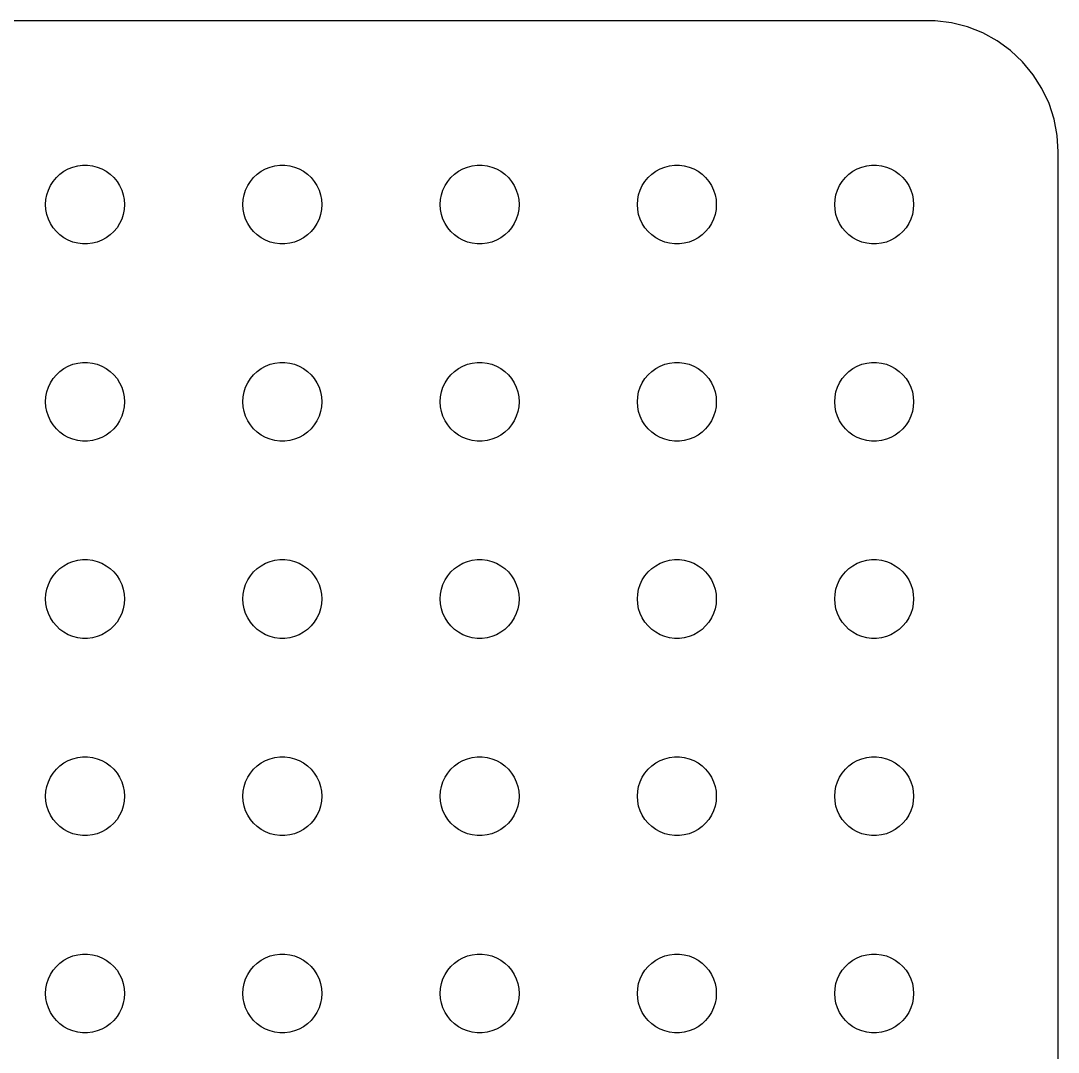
# Model space of a CAD drawing. Header units: metres. Extents: x -157 to 157, y -37 to 37.
# Drawn here: x 117.55 to 157, y -2.24 to 36.99 of the extents above; entities that cross this region are included whole.
import ezdxf

# ---------------------------------------------------------------- set-up
doc = ezdxf.new("R2010")
doc.units = ezdxf.units.M

msp = doc.modelspace()

# ---------------------------------------------------------------- linework, layer by layer
for p, q in [((152.314, 36.9901), (-152.314, 36.9901)), ((152.937, 36.9114), (152.314, 36.9901)), ((153.545, 36.7553), (152.937, 36.9114)), ((154.129, 36.5241), (153.545, 36.7553)), ((154.679, 36.2216), (154.129, 36.5241)), ((155.187, 35.8526), (154.679, 36.2216)), ((155.645, 35.4227), (155.187, 35.8526)), ((156.045, 34.9389), (155.645, 35.4227)), ((156.382, 34.4088), (156.045, 34.9389)), ((156.649, 33.8406), (156.382, 34.4088)), ((156.843, 33.2434), (156.649, 33.8406)), ((156.961, 32.6267), (156.843, 33.2434)), ((157, 32), (156.961, 32.6267)), ((157, -32), (157, 32)), ((119.044, 31.1558), (119.196, 31.2665)), ((119.196, 31.2665), (119.361, 31.3572)), ((119.361, 31.3572), (119.536, 31.4266)), ((119.536, 31.4266), (119.719, 31.4734)), ((119.719, 31.4734), (119.906, 31.497)), ((119.906, 31.497), (120.094, 31.497)), ((120.094, 31.497), (120.281, 31.4734)), ((120.281, 31.4734), (120.464, 31.4266)), ((120.464, 31.4266), (120.639, 31.3572)), ((120.639, 31.3572), (120.804, 31.2665)), ((120.804, 31.2665), (120.956, 31.1558)), ((126.544, 31.1558), (126.696, 31.2665)), ((126.696, 31.2665), (126.861, 31.3572)), ((126.861, 31.3572), (127.036, 31.4266)), ((127.036, 31.4266), (127.219, 31.4734)), ((127.219, 31.4734), (127.406, 31.497)), ((127.406, 31.497), (127.594, 31.497)), ((127.594, 31.497), (127.781, 31.4734)), ((127.781, 31.4734), (127.964, 31.4266)), ((127.964, 31.4266), (128.139, 31.3572)), ((128.139, 31.3572), (128.304, 31.2665)), ((128.304, 31.2665), (128.456, 31.1558)), ((134.044, 31.1558), (134.196, 31.2665)), ((134.196, 31.2665), (134.361, 31.3572)), ((134.361, 31.3572), (134.536, 31.4266)), ((134.536, 31.4266), (134.719, 31.4734)), ((134.719, 31.4734), (134.906, 31.497)), ((134.906, 31.497), (135.094, 31.497)), ((135.094, 31.497), (135.281, 31.4734)), ((135.281, 31.4734), (135.464, 31.4266)), ((135.464, 31.4266), (135.639, 31.3572)), ((135.639, 31.3572), (135.804, 31.2665)), ((135.804, 31.2665), (135.956, 31.1558)), ((141.544, 31.1558), (141.696, 31.2665)), ((141.696, 31.2665), (141.861, 31.3572)), ((141.861, 31.3572), (142.036, 31.4266)), ((142.036, 31.4266), (142.219, 31.4734)), ((142.219, 31.4734), (142.406, 31.497)), ((142.406, 31.497), (142.594, 31.497)), ((142.594, 31.497), (142.781, 31.4734)), ((142.781, 31.4734), (142.964, 31.4266)), ((142.964, 31.4266), (143.139, 31.3572)), ((143.139, 31.3572), (143.304, 31.2665)), ((143.304, 31.2665), (143.456, 31.1558)), ((149.044, 31.1558), (149.196, 31.2665)), ((149.196, 31.2665), (149.361, 31.3572)), ((149.361, 31.3572), (149.536, 31.4266)), ((149.536, 31.4266), (149.719, 31.4734)), ((149.719, 31.4734), (149.906, 31.497)), ((149.906, 31.497), (150.094, 31.497)), ((150.094, 31.497), (150.281, 31.4734)), ((150.281, 31.4734), (150.464, 31.4266)), ((150.464, 31.4266), (150.639, 31.3572)), ((150.639, 31.3572), (150.804, 31.2665)), ((150.804, 31.2665), (150.956, 31.1558)), ((118.686, 30.7226), (118.786, 30.8817)), ((118.786, 30.8817), (118.907, 31.0268)), ((118.907, 31.0268), (119.044, 31.1558)), ((120.956, 31.1558), (121.093, 31.0268)), ((121.093, 31.0268), (121.214, 30.8817)), ((121.214, 30.8817), (121.314, 30.7226)), ((126.186, 30.7226), (126.286, 30.8817)), ((126.286, 30.8817), (126.407, 31.0268)), ((126.407, 31.0268), (126.544, 31.1558)), ((128.456, 31.1558), (128.593, 31.0268)), ((128.593, 31.0268), (128.714, 30.8817)), ((128.714, 30.8817), (128.814, 30.7226)), ((133.686, 30.7226), (133.786, 30.8817)), ((133.786, 30.8817), (133.907, 31.0268)), ((133.907, 31.0268), (134.044, 31.1558)), ((135.956, 31.1558), (136.093, 31.0268)), ((136.093, 31.0268), (136.214, 30.8817)), ((136.214, 30.8817), (136.314, 30.7226)), ((141.186, 30.7226), (141.286, 30.8817)), ((141.286, 30.8817), (141.407, 31.0268)), ((141.407, 31.0268), (141.544, 31.1558)), ((143.456, 31.1558), (143.593, 31.0268)), ((143.593, 31.0268), (143.714, 30.8817)), ((143.714, 30.8817), (143.814, 30.7226)), ((148.686, 30.7226), (148.786, 30.8817)), ((148.786, 30.8817), (148.907, 31.0268)), ((148.907, 31.0268), (149.044, 31.1558)), ((150.956, 31.1558), (151.093, 31.0268)), ((151.093, 31.0268), (151.214, 30.8817)), ((151.214, 30.8817), (151.314, 30.7226)), ((118.547, 30.373), (118.605, 30.5522)), ((118.605, 30.5522), (118.686, 30.7226)), ((121.314, 30.7226), (121.395, 30.5522)), ((121.395, 30.5522), (121.453, 30.373)), ((126.047, 30.373), (126.105, 30.5522)), ((126.105, 30.5522), (126.186, 30.7226)), ((128.814, 30.7226), (128.895, 30.5522)), ((128.895, 30.5522), (128.953, 30.373)), ((133.547, 30.373), (133.605, 30.5522)), ((133.605, 30.5522), (133.686, 30.7226)), ((136.314, 30.7226), (136.395, 30.5522)), ((136.395, 30.5522), (136.453, 30.373)), ((141.047, 30.373), (141.105, 30.5522)), ((141.105, 30.5522), (141.186, 30.7226)), ((143.814, 30.7226), (143.895, 30.5522)), ((143.895, 30.5522), (143.953, 30.373)), ((148.547, 30.373), (148.605, 30.5522)), ((148.605, 30.5522), (148.686, 30.7226)), ((151.314, 30.7226), (151.395, 30.5522)), ((151.395, 30.5522), (151.453, 30.373)), ((118.5, 30), (118.512, 30.188)), ((118.512, 29.812), (118.5, 30)), ((118.512, 30.188), (118.547, 30.373)), ((121.453, 30.373), (121.488, 30.188)), ((121.488, 30.188), (121.5, 30)), ((121.5, 30), (121.488, 29.812)), ((126, 30), (126.012, 30.188)), ((126.012, 29.812), (126, 30)), ((126.012, 30.188), (126.047, 30.373)), ((128.953, 30.373), (128.988, 30.188)), ((128.988, 30.188), (129, 30)), ((129, 30), (128.988, 29.812)), ((133.5, 30), (133.512, 30.188)), ((133.512, 29.812), (133.5, 30)), ((133.512, 30.188), (133.547, 30.373)), ((136.453, 30.373), (136.488, 30.188)), ((136.488, 30.188), (136.5, 30)), ((136.5, 30), (136.488, 29.812)), ((141, 30), (141.012, 30.188)), ((141.012, 29.812), (141, 30)), ((141.012, 30.188), (141.047, 30.373)), ((143.953, 30.373), (143.988, 30.188)), ((143.988, 30.188), (144, 30)), ((144, 30), (143.988, 29.812)), ((148.5, 30), (148.512, 30.188)), ((148.512, 29.812), (148.5, 30)), ((148.512, 30.188), (148.547, 30.373)), ((151.453, 30.373), (151.488, 30.188)), ((151.488, 30.188), (151.5, 30)), ((151.5, 30), (151.488, 29.812)), ((118.547, 29.627), (118.512, 29.812)), ((118.605, 29.4478), (118.547, 29.627)), ((121.453, 29.627), (121.395, 29.4478)), ((121.488, 29.812), (121.453, 29.627)), ((126.047, 29.627), (126.012, 29.812)), ((126.105, 29.4478), (126.047, 29.627)), ((128.953, 29.627), (128.895, 29.4478)), ((128.988, 29.812), (128.953, 29.627)), ((133.547, 29.627), (133.512, 29.812)), ((133.605, 29.4478), (133.547, 29.627)), ((136.453, 29.627), (136.395, 29.4478)), ((136.488, 29.812), (136.453, 29.627)), ((141.047, 29.627), (141.012, 29.812)), ((141.105, 29.4478), (141.047, 29.627)), ((143.953, 29.627), (143.895, 29.4478)), ((143.988, 29.812), (143.953, 29.627)), ((148.547, 29.627), (148.512, 29.812)), ((148.605, 29.4478), (148.547, 29.627)), ((151.453, 29.627), (151.395, 29.4478)), ((151.488, 29.812), (151.453, 29.627)), ((118.686, 29.2774), (118.605, 29.4478)), ((118.786, 29.1183), (118.686, 29.2774)), ((121.314, 29.2774), (121.214, 29.1183)), ((121.395, 29.4478), (121.314, 29.2774)), ((126.186, 29.2774), (126.105, 29.4478)), ((126.286, 29.1183), (126.186, 29.2774)), ((128.814, 29.2774), (128.714, 29.1183)), ((128.895, 29.4478), (128.814, 29.2774)), ((133.686, 29.2774), (133.605, 29.4478)), ((133.786, 29.1183), (133.686, 29.2774)), ((136.314, 29.2774), (136.214, 29.1183)), ((136.395, 29.4478), (136.314, 29.2774)), ((141.186, 29.2774), (141.105, 29.4478)), ((141.286, 29.1183), (141.186, 29.2774)), ((143.814, 29.2774), (143.714, 29.1183)), ((143.895, 29.4478), (143.814, 29.2774)), ((148.686, 29.2774), (148.605, 29.4478)), ((148.786, 29.1183), (148.686, 29.2774)), ((151.314, 29.2774), (151.214, 29.1183)), ((151.395, 29.4478), (151.314, 29.2774)), ((118.907, 28.9732), (118.786, 29.1183)), ((119.044, 28.8442), (118.907, 28.9732)), ((119.196, 28.7335), (119.044, 28.8442)), ((120.956, 28.8442), (120.804, 28.7335)), ((121.093, 28.9732), (120.956, 28.8442)), ((121.214, 29.1183), (121.093, 28.9732)), ((126.407, 28.9732), (126.286, 29.1183)), ((126.544, 28.8442), (126.407, 28.9732)), ((126.696, 28.7335), (126.544, 28.8442)), ((128.456, 28.8442), (128.304, 28.7335)), ((128.593, 28.9732), (128.456, 28.8442)), ((128.714, 29.1183), (128.593, 28.9732)), ((133.907, 28.9732), (133.786, 29.1183)), ((134.044, 28.8442), (133.907, 28.9732)), ((134.196, 28.7335), (134.044, 28.8442)), ((135.956, 28.8442), (135.804, 28.7335)), ((136.093, 28.9732), (135.956, 28.8442)), ((136.214, 29.1183), (136.093, 28.9732)), ((141.407, 28.9732), (141.286, 29.1183)), ((141.544, 28.8442), (141.407, 28.9732)), ((141.696, 28.7335), (141.544, 28.8442)), ((143.456, 28.8442), (143.304, 28.7335)), ((143.593, 28.9732), (143.456, 28.8442)), ((143.714, 29.1183), (143.593, 28.9732)), ((148.907, 28.9732), (148.786, 29.1183)), ((149.044, 28.8442), (148.907, 28.9732)), ((149.196, 28.7335), (149.044, 28.8442)), ((150.956, 28.8442), (150.804, 28.7335)), ((151.093, 28.9732), (150.956, 28.8442)), ((151.214, 29.1183), (151.093, 28.9732)), ((119.361, 28.6427), (119.196, 28.7335)), ((119.536, 28.5734), (119.361, 28.6427)), ((119.719, 28.5266), (119.536, 28.5734)), ((119.906, 28.503), (119.719, 28.5266)), ((120.094, 28.503), (119.906, 28.503)), ((120.281, 28.5266), (120.094, 28.503)), ((120.464, 28.5734), (120.281, 28.5266)), ((120.639, 28.6427), (120.464, 28.5734)), ((120.804, 28.7335), (120.639, 28.6427)), ((126.861, 28.6427), (126.696, 28.7335)), ((127.036, 28.5734), (126.861, 28.6427)), ((127.219, 28.5266), (127.036, 28.5734)), ((127.406, 28.503), (127.219, 28.5266)), ((127.594, 28.503), (127.406, 28.503)), ((127.781, 28.5266), (127.594, 28.503)), ((127.964, 28.5734), (127.781, 28.5266)), ((128.139, 28.6427), (127.964, 28.5734)), ((128.304, 28.7335), (128.139, 28.6427)), ((134.361, 28.6427), (134.196, 28.7335)), ((134.536, 28.5734), (134.361, 28.6427)), ((134.719, 28.5266), (134.536, 28.5734)), ((134.906, 28.503), (134.719, 28.5266)), ((135.094, 28.503), (134.906, 28.503)), ((135.281, 28.5266), (135.094, 28.503)), ((135.464, 28.5734), (135.281, 28.5266)), ((135.639, 28.6427), (135.464, 28.5734)), ((135.804, 28.7335), (135.639, 28.6427)), ((141.861, 28.6427), (141.696, 28.7335)), ((142.036, 28.5734), (141.861, 28.6427)), ((142.219, 28.5266), (142.036, 28.5734)), ((142.406, 28.503), (142.219, 28.5266)), ((142.594, 28.503), (142.406, 28.503)), ((142.781, 28.5266), (142.594, 28.503)), ((142.964, 28.5734), (142.781, 28.5266)), ((143.139, 28.6427), (142.964, 28.5734)), ((143.304, 28.7335), (143.139, 28.6427)), ((149.361, 28.6427), (149.196, 28.7335)), ((149.536, 28.5734), (149.361, 28.6427)), ((149.719, 28.5266), (149.536, 28.5734)), ((149.906, 28.503), (149.719, 28.5266)), ((150.094, 28.503), (149.906, 28.503)), ((150.281, 28.5266), (150.094, 28.503)), ((150.464, 28.5734), (150.281, 28.5266)), ((150.639, 28.6427), (150.464, 28.5734)), ((150.804, 28.7335), (150.639, 28.6427)), ((119.044, 23.6558), (119.196, 23.7665)), ((119.196, 23.7665), (119.361, 23.8572)), ((119.361, 23.8572), (119.536, 23.9266)), ((119.536, 23.9266), (119.719, 23.9734)), ((119.719, 23.9734), (119.906, 23.997)), ((119.906, 23.997), (120.094, 23.997)), ((120.094, 23.997), (120.281, 23.9734)), ((120.281, 23.9734), (120.464, 23.9266)), ((120.464, 23.9266), (120.639, 23.8572)), ((120.639, 23.8572), (120.804, 23.7665)), ((120.804, 23.7665), (120.956, 23.6558)), ((126.544, 23.6558), (126.696, 23.7665)), ((126.696, 23.7665), (126.861, 23.8572)), ((126.861, 23.8572), (127.036, 23.9266)), ((127.036, 23.9266), (127.219, 23.9734)), ((127.219, 23.9734), (127.406, 23.997)), ((127.406, 23.997), (127.594, 23.997)), ((127.594, 23.997), (127.781, 23.9734)), ((127.781, 23.9734), (127.964, 23.9266)), ((127.964, 23.9266), (128.139, 23.8572)), ((128.139, 23.8572), (128.304, 23.7665)), ((128.304, 23.7665), (128.456, 23.6558)), ((134.044, 23.6558), (134.196, 23.7665)), ((134.196, 23.7665), (134.361, 23.8572)), ((134.361, 23.8572), (134.536, 23.9266)), ((134.536, 23.9266), (134.719, 23.9734)), ((134.719, 23.9734), (134.906, 23.997)), ((134.906, 23.997), (135.094, 23.997)), ((135.094, 23.997), (135.281, 23.9734)), ((135.281, 23.9734), (135.464, 23.9266)), ((135.464, 23.9266), (135.639, 23.8572)), ((135.639, 23.8572), (135.804, 23.7665)), ((135.804, 23.7665), (135.956, 23.6558)), ((141.544, 23.6558), (141.696, 23.7665)), ((141.696, 23.7665), (141.861, 23.8572)), ((141.861, 23.8572), (142.036, 23.9266)), ((142.036, 23.9266), (142.219, 23.9734)), ((142.219, 23.9734), (142.406, 23.997)), ((142.406, 23.997), (142.594, 23.997)), ((142.594, 23.997), (142.781, 23.9734)), ((142.781, 23.9734), (142.964, 23.9266)), ((142.964, 23.9266), (143.139, 23.8572)), ((143.139, 23.8572), (143.304, 23.7665)), ((143.304, 23.7665), (143.456, 23.6558)), ((149.044, 23.6558), (149.196, 23.7665)), ((149.196, 23.7665), (149.361, 23.8572)), ((149.361, 23.8572), (149.536, 23.9266)), ((149.536, 23.9266), (149.719, 23.9734)), ((149.719, 23.9734), (149.906, 23.997)), ((149.906, 23.997), (150.094, 23.997)), ((150.094, 23.997), (150.281, 23.9734)), ((150.281, 23.9734), (150.464, 23.9266)), ((150.464, 23.9266), (150.639, 23.8572)), ((150.639, 23.8572), (150.804, 23.7665)), ((150.804, 23.7665), (150.956, 23.6558)), ((118.686, 23.2226), (118.786, 23.3817)), ((118.786, 23.3817), (118.907, 23.5268)), ((118.907, 23.5268), (119.044, 23.6558)), ((120.956, 23.6558), (121.093, 23.5268)), ((121.093, 23.5268), (121.214, 23.3817)), ((121.214, 23.3817), (121.314, 23.2226)), ((126.186, 23.2226), (126.286, 23.3817)), ((126.286, 23.3817), (126.407, 23.5268)), ((126.407, 23.5268), (126.544, 23.6558)), ((128.456, 23.6558), (128.593, 23.5268)), ((128.593, 23.5268), (128.714, 23.3817)), ((128.714, 23.3817), (128.814, 23.2226)), ((133.686, 23.2226), (133.786, 23.3817)), ((133.786, 23.3817), (133.907, 23.5268)), ((133.907, 23.5268), (134.044, 23.6558)), ((135.956, 23.6558), (136.093, 23.5268)), ((136.093, 23.5268), (136.214, 23.3817)), ((136.214, 23.3817), (136.314, 23.2226)), ((141.186, 23.2226), (141.286, 23.3817)), ((141.286, 23.3817), (141.407, 23.5268)), ((141.407, 23.5268), (141.544, 23.6558)), ((143.456, 23.6558), (143.593, 23.5268)), ((143.593, 23.5268), (143.714, 23.3817)), ((143.714, 23.3817), (143.814, 23.2226)), ((148.686, 23.2226), (148.786, 23.3817)), ((148.786, 23.3817), (148.907, 23.5268)), ((148.907, 23.5268), (149.044, 23.6558)), ((150.956, 23.6558), (151.093, 23.5268)), ((151.093, 23.5268), (151.214, 23.3817)), ((151.214, 23.3817), (151.314, 23.2226)), ((118.547, 22.873), (118.605, 23.0522)), ((118.605, 23.0522), (118.686, 23.2226)), ((121.314, 23.2226), (121.395, 23.0522)), ((121.395, 23.0522), (121.453, 22.873)), ((126.047, 22.873), (126.105, 23.0522)), ((126.105, 23.0522), (126.186, 23.2226)), ((128.814, 23.2226), (128.895, 23.0522)), ((128.895, 23.0522), (128.953, 22.873)), ((133.547, 22.873), (133.605, 23.0522)), ((133.605, 23.0522), (133.686, 23.2226)), ((136.314, 23.2226), (136.395, 23.0522)), ((136.395, 23.0522), (136.453, 22.873)), ((141.047, 22.873), (141.105, 23.0522)), ((141.105, 23.0522), (141.186, 23.2226)), ((143.814, 23.2226), (143.895, 23.0522)), ((143.895, 23.0522), (143.953, 22.873)), ((148.547, 22.873), (148.605, 23.0522)), ((148.605, 23.0522), (148.686, 23.2226)), ((151.314, 23.2226), (151.395, 23.0522)), ((151.395, 23.0522), (151.453, 22.873)), ((118.5, 22.5), (118.512, 22.688)), ((118.512, 22.312), (118.5, 22.5)), ((118.512, 22.688), (118.547, 22.873)), ((121.453, 22.873), (121.488, 22.688)), ((121.488, 22.688), (121.5, 22.5)), ((121.5, 22.5), (121.488, 22.312)), ((126, 22.5), (126.012, 22.688)), ((126.012, 22.312), (126, 22.5)), ((126.012, 22.688), (126.047, 22.873)), ((128.953, 22.873), (128.988, 22.688)), ((128.988, 22.688), (129, 22.5)), ((129, 22.5), (128.988, 22.312)), ((133.5, 22.5), (133.512, 22.688)), ((133.512, 22.312), (133.5, 22.5)), ((133.512, 22.688), (133.547, 22.873)), ((136.453, 22.873), (136.488, 22.688)), ((136.488, 22.688), (136.5, 22.5)), ((136.5, 22.5), (136.488, 22.312)), ((141, 22.5), (141.012, 22.688)), ((141.012, 22.312), (141, 22.5)), ((141.012, 22.688), (141.047, 22.873)), ((143.953, 22.873), (143.988, 22.688)), ((143.988, 22.688), (144, 22.5)), ((144, 22.5), (143.988, 22.312)), ((148.5, 22.5), (148.512, 22.688)), ((148.512, 22.312), (148.5, 22.5)), ((148.512, 22.688), (148.547, 22.873)), ((151.453, 22.873), (151.488, 22.688)), ((151.488, 22.688), (151.5, 22.5)), ((151.5, 22.5), (151.488, 22.312)), ((118.547, 22.127), (118.512, 22.312)), ((118.605, 21.9478), (118.547, 22.127)), ((121.453, 22.127), (121.395, 21.9478)), ((121.488, 22.312), (121.453, 22.127)), ((126.047, 22.127), (126.012, 22.312)), ((126.105, 21.9478), (126.047, 22.127)), ((128.953, 22.127), (128.895, 21.9478)), ((128.988, 22.312), (128.953, 22.127)), ((133.547, 22.127), (133.512, 22.312)), ((133.605, 21.9478), (133.547, 22.127)), ((136.453, 22.127), (136.395, 21.9478)), ((136.488, 22.312), (136.453, 22.127)), ((141.047, 22.127), (141.012, 22.312)), ((141.105, 21.9478), (141.047, 22.127)), ((143.953, 22.127), (143.895, 21.9478)), ((143.988, 22.312), (143.953, 22.127)), ((148.547, 22.127), (148.512, 22.312)), ((148.605, 21.9478), (148.547, 22.127)), ((151.453, 22.127), (151.395, 21.9478)), ((151.488, 22.312), (151.453, 22.127)), ((118.686, 21.7774), (118.605, 21.9478)), ((118.786, 21.6183), (118.686, 21.7774)), ((121.314, 21.7774), (121.214, 21.6183)), ((121.395, 21.9478), (121.314, 21.7774)), ((126.186, 21.7774), (126.105, 21.9478)), ((126.286, 21.6183), (126.186, 21.7774)), ((128.814, 21.7774), (128.714, 21.6183)), ((128.895, 21.9478), (128.814, 21.7774)), ((133.686, 21.7774), (133.605, 21.9478)), ((133.786, 21.6183), (133.686, 21.7774)), ((136.314, 21.7774), (136.214, 21.6183)), ((136.395, 21.9478), (136.314, 21.7774)), ((141.186, 21.7774), (141.105, 21.9478)), ((141.286, 21.6183), (141.186, 21.7774)), ((143.814, 21.7774), (143.714, 21.6183)), ((143.895, 21.9478), (143.814, 21.7774)), ((148.686, 21.7774), (148.605, 21.9478)), ((148.786, 21.6183), (148.686, 21.7774)), ((151.314, 21.7774), (151.214, 21.6183)), ((151.395, 21.9478), (151.314, 21.7774)), ((118.907, 21.4732), (118.786, 21.6183)), ((119.044, 21.3442), (118.907, 21.4732)), ((119.196, 21.2335), (119.044, 21.3442)), ((120.956, 21.3442), (120.804, 21.2335)), ((121.093, 21.4732), (120.956, 21.3442)), ((121.214, 21.6183), (121.093, 21.4732)), ((126.407, 21.4732), (126.286, 21.6183)), ((126.544, 21.3442), (126.407, 21.4732)), ((126.696, 21.2335), (126.544, 21.3442)), ((128.456, 21.3442), (128.304, 21.2335)), ((128.593, 21.4732), (128.456, 21.3442)), ((128.714, 21.6183), (128.593, 21.4732)), ((133.907, 21.4732), (133.786, 21.6183)), ((134.044, 21.3442), (133.907, 21.4732)), ((134.196, 21.2335), (134.044, 21.3442)), ((135.956, 21.3442), (135.804, 21.2335)), ((136.093, 21.4732), (135.956, 21.3442)), ((136.214, 21.6183), (136.093, 21.4732)), ((141.407, 21.4732), (141.286, 21.6183)), ((141.544, 21.3442), (141.407, 21.4732)), ((141.696, 21.2335), (141.544, 21.3442)), ((143.456, 21.3442), (143.304, 21.2335)), ((143.593, 21.4732), (143.456, 21.3442)), ((143.714, 21.6183), (143.593, 21.4732)), ((148.907, 21.4732), (148.786, 21.6183)), ((149.044, 21.3442), (148.907, 21.4732)), ((149.196, 21.2335), (149.044, 21.3442)), ((150.956, 21.3442), (150.804, 21.2335)), ((151.093, 21.4732), (150.956, 21.3442)), ((151.214, 21.6183), (151.093, 21.4732)), ((119.361, 21.1427), (119.196, 21.2335)), ((119.536, 21.0734), (119.361, 21.1427)), ((119.719, 21.0266), (119.536, 21.0734)), ((119.906, 21.003), (119.719, 21.0266)), ((120.094, 21.003), (119.906, 21.003)), ((120.281, 21.0266), (120.094, 21.003)), ((120.464, 21.0734), (120.281, 21.0266)), ((120.639, 21.1427), (120.464, 21.0734)), ((120.804, 21.2335), (120.639, 21.1427)), ((126.861, 21.1427), (126.696, 21.2335)), ((127.036, 21.0734), (126.861, 21.1427)), ((127.219, 21.0266), (127.036, 21.0734)), ((127.406, 21.003), (127.219, 21.0266)), ((127.594, 21.003), (127.406, 21.003)), ((127.781, 21.0266), (127.594, 21.003)), ((127.964, 21.0734), (127.781, 21.0266)), ((128.139, 21.1427), (127.964, 21.0734)), ((128.304, 21.2335), (128.139, 21.1427)), ((134.361, 21.1427), (134.196, 21.2335)), ((134.536, 21.0734), (134.361, 21.1427)), ((134.719, 21.0266), (134.536, 21.0734)), ((134.906, 21.003), (134.719, 21.0266)), ((135.094, 21.003), (134.906, 21.003)), ((135.281, 21.0266), (135.094, 21.003)), ((135.464, 21.0734), (135.281, 21.0266)), ((135.639, 21.1427), (135.464, 21.0734)), ((135.804, 21.2335), (135.639, 21.1427)), ((141.861, 21.1427), (141.696, 21.2335)), ((142.036, 21.0734), (141.861, 21.1427)), ((142.219, 21.0266), (142.036, 21.0734)), ((142.406, 21.003), (142.219, 21.0266)), ((142.594, 21.003), (142.406, 21.003)), ((142.781, 21.0266), (142.594, 21.003)), ((142.964, 21.0734), (142.781, 21.0266)), ((143.139, 21.1427), (142.964, 21.0734)), ((143.304, 21.2335), (143.139, 21.1427)), ((149.361, 21.1427), (149.196, 21.2335)), ((149.536, 21.0734), (149.361, 21.1427)), ((149.719, 21.0266), (149.536, 21.0734)), ((149.906, 21.003), (149.719, 21.0266)), ((150.094, 21.003), (149.906, 21.003)), ((150.281, 21.0266), (150.094, 21.003)), ((150.464, 21.0734), (150.281, 21.0266)), ((150.639, 21.1427), (150.464, 21.0734)), ((150.804, 21.2335), (150.639, 21.1427)), ((119.044, 16.1558), (119.196, 16.2665)), ((119.196, 16.2665), (119.361, 16.3572)), ((119.361, 16.3572), (119.536, 16.4266)), ((119.536, 16.4266), (119.719, 16.4734)), ((119.719, 16.4734), (119.906, 16.497)), ((119.906, 16.497), (120.094, 16.497)), ((120.094, 16.497), (120.281, 16.4734)), ((120.281, 16.4734), (120.464, 16.4266)), ((120.464, 16.4266), (120.639, 16.3572)), ((120.639, 16.3572), (120.804, 16.2665)), ((120.804, 16.2665), (120.956, 16.1558)), ((126.544, 16.1558), (126.696, 16.2665)), ((126.696, 16.2665), (126.861, 16.3572)), ((126.861, 16.3572), (127.036, 16.4266)), ((127.036, 16.4266), (127.219, 16.4734)), ((127.219, 16.4734), (127.406, 16.497)), ((127.406, 16.497), (127.594, 16.497)), ((127.594, 16.497), (127.781, 16.4734)), ((127.781, 16.4734), (127.964, 16.4266)), ((127.964, 16.4266), (128.139, 16.3572)), ((128.139, 16.3572), (128.304, 16.2665)), ((128.304, 16.2665), (128.456, 16.1558)), ((134.044, 16.1558), (134.196, 16.2665)), ((134.196, 16.2665), (134.361, 16.3572)), ((134.361, 16.3572), (134.536, 16.4266)), ((134.536, 16.4266), (134.719, 16.4734)), ((134.719, 16.4734), (134.906, 16.497)), ((134.906, 16.497), (135.094, 16.497)), ((135.094, 16.497), (135.281, 16.4734)), ((135.281, 16.4734), (135.464, 16.4266)), ((135.464, 16.4266), (135.639, 16.3572)), ((135.639, 16.3572), (135.804, 16.2665)), ((135.804, 16.2665), (135.956, 16.1558)), ((141.544, 16.1558), (141.696, 16.2665)), ((141.696, 16.2665), (141.861, 16.3572)), ((141.861, 16.3572), (142.036, 16.4266)), ((142.036, 16.4266), (142.219, 16.4734)), ((142.219, 16.4734), (142.406, 16.497)), ((142.406, 16.497), (142.594, 16.497)), ((142.594, 16.497), (142.781, 16.4734)), ((142.781, 16.4734), (142.964, 16.4266)), ((142.964, 16.4266), (143.139, 16.3572)), ((143.139, 16.3572), (143.304, 16.2665)), ((143.304, 16.2665), (143.456, 16.1558)), ((149.044, 16.1558), (149.196, 16.2665)), ((149.196, 16.2665), (149.361, 16.3572)), ((149.361, 16.3572), (149.536, 16.4266)), ((149.536, 16.4266), (149.719, 16.4734)), ((149.719, 16.4734), (149.906, 16.497)), ((149.906, 16.497), (150.094, 16.497)), ((150.094, 16.497), (150.281, 16.4734)), ((150.281, 16.4734), (150.464, 16.4266)), ((150.464, 16.4266), (150.639, 16.3572)), ((150.639, 16.3572), (150.804, 16.2665)), ((150.804, 16.2665), (150.956, 16.1558)), ((118.686, 15.7226), (118.786, 15.8817)), ((118.786, 15.8817), (118.907, 16.0268)), ((118.907, 16.0268), (119.044, 16.1558)), ((120.956, 16.1558), (121.093, 16.0268)), ((121.093, 16.0268), (121.214, 15.8817)), ((121.214, 15.8817), (121.314, 15.7226)), ((126.186, 15.7226), (126.286, 15.8817)), ((126.286, 15.8817), (126.407, 16.0268)), ((126.407, 16.0268), (126.544, 16.1558)), ((128.456, 16.1558), (128.593, 16.0268)), ((128.593, 16.0268), (128.714, 15.8817)), ((128.714, 15.8817), (128.814, 15.7226)), ((133.686, 15.7226), (133.786, 15.8817)), ((133.786, 15.8817), (133.907, 16.0268)), ((133.907, 16.0268), (134.044, 16.1558)), ((135.956, 16.1558), (136.093, 16.0268)), ((136.093, 16.0268), (136.214, 15.8817)), ((136.214, 15.8817), (136.314, 15.7226)), ((141.186, 15.7226), (141.286, 15.8817)), ((141.286, 15.8817), (141.407, 16.0268)), ((141.407, 16.0268), (141.544, 16.1558)), ((143.456, 16.1558), (143.593, 16.0268)), ((143.593, 16.0268), (143.714, 15.8817)), ((143.714, 15.8817), (143.814, 15.7226)), ((148.686, 15.7226), (148.786, 15.8817)), ((148.786, 15.8817), (148.907, 16.0268)), ((148.907, 16.0268), (149.044, 16.1558)), ((150.956, 16.1558), (151.093, 16.0268)), ((151.093, 16.0268), (151.214, 15.8817)), ((151.214, 15.8817), (151.314, 15.7226)), ((118.547, 15.373), (118.605, 15.5522)), ((118.605, 15.5522), (118.686, 15.7226)), ((121.314, 15.7226), (121.395, 15.5522)), ((121.395, 15.5522), (121.453, 15.373)), ((126.047, 15.373), (126.105, 15.5522)), ((126.105, 15.5522), (126.186, 15.7226)), ((128.814, 15.7226), (128.895, 15.5522)), ((128.895, 15.5522), (128.953, 15.373)), ((133.547, 15.373), (133.605, 15.5522)), ((133.605, 15.5522), (133.686, 15.7226)), ((136.314, 15.7226), (136.395, 15.5522)), ((136.395, 15.5522), (136.453, 15.373)), ((141.047, 15.373), (141.105, 15.5522)), ((141.105, 15.5522), (141.186, 15.7226)), ((143.814, 15.7226), (143.895, 15.5522)), ((143.895, 15.5522), (143.953, 15.373)), ((148.547, 15.373), (148.605, 15.5522)), ((148.605, 15.5522), (148.686, 15.7226)), ((151.314, 15.7226), (151.395, 15.5522)), ((151.395, 15.5522), (151.453, 15.373)), ((118.5, 15), (118.512, 15.188)), ((118.512, 14.812), (118.5, 15)), ((118.512, 15.188), (118.547, 15.373)), ((121.453, 15.373), (121.488, 15.188)), ((121.488, 15.188), (121.5, 15)), ((121.5, 15), (121.488, 14.812)), ((126, 15), (126.012, 15.188)), ((126.012, 14.812), (126, 15)), ((126.012, 15.188), (126.047, 15.373)), ((128.953, 15.373), (128.988, 15.188)), ((128.988, 15.188), (129, 15)), ((129, 15), (128.988, 14.812)), ((133.5, 15), (133.512, 15.188)), ((133.512, 14.812), (133.5, 15)), ((133.512, 15.188), (133.547, 15.373)), ((136.453, 15.373), (136.488, 15.188)), ((136.488, 15.188), (136.5, 15)), ((136.5, 15), (136.488, 14.812)), ((141, 15), (141.012, 15.188)), ((141.012, 14.812), (141, 15)), ((141.012, 15.188), (141.047, 15.373)), ((143.953, 15.373), (143.988, 15.188)), ((143.988, 15.188), (144, 15)), ((144, 15), (143.988, 14.812)), ((148.5, 15), (148.512, 15.188)), ((148.512, 14.812), (148.5, 15)), ((148.512, 15.188), (148.547, 15.373)), ((151.453, 15.373), (151.488, 15.188)), ((151.488, 15.188), (151.5, 15)), ((151.5, 15), (151.488, 14.812)), ((118.547, 14.627), (118.512, 14.812)), ((118.605, 14.4478), (118.547, 14.627)), ((121.453, 14.627), (121.395, 14.4478)), ((121.488, 14.812), (121.453, 14.627)), ((126.047, 14.627), (126.012, 14.812)), ((126.105, 14.4478), (126.047, 14.627)), ((128.953, 14.627), (128.895, 14.4478)), ((128.988, 14.812), (128.953, 14.627)), ((133.547, 14.627), (133.512, 14.812)), ((133.605, 14.4478), (133.547, 14.627)), ((136.453, 14.627), (136.395, 14.4478)), ((136.488, 14.812), (136.453, 14.627)), ((141.047, 14.627), (141.012, 14.812)), ((141.105, 14.4478), (141.047, 14.627)), ((143.953, 14.627), (143.895, 14.4478)), ((143.988, 14.812), (143.953, 14.627)), ((148.547, 14.627), (148.512, 14.812)), ((148.605, 14.4478), (148.547, 14.627)), ((151.453, 14.627), (151.395, 14.4478)), ((151.488, 14.812), (151.453, 14.627)), ((118.686, 14.2774), (118.605, 14.4478)), ((118.786, 14.1183), (118.686, 14.2774)), ((121.314, 14.2774), (121.214, 14.1183)), ((121.395, 14.4478), (121.314, 14.2774)), ((126.186, 14.2774), (126.105, 14.4478)), ((126.286, 14.1183), (126.186, 14.2774)), ((128.814, 14.2774), (128.714, 14.1183)), ((128.895, 14.4478), (128.814, 14.2774)), ((133.686, 14.2774), (133.605, 14.4478)), ((133.786, 14.1183), (133.686, 14.2774)), ((136.314, 14.2774), (136.214, 14.1183)), ((136.395, 14.4478), (136.314, 14.2774)), ((141.186, 14.2774), (141.105, 14.4478)), ((141.286, 14.1183), (141.186, 14.2774)), ((143.814, 14.2774), (143.714, 14.1183)), ((143.895, 14.4478), (143.814, 14.2774)), ((148.686, 14.2774), (148.605, 14.4478)), ((148.786, 14.1183), (148.686, 14.2774)), ((151.314, 14.2774), (151.214, 14.1183)), ((151.395, 14.4478), (151.314, 14.2774)), ((118.907, 13.9732), (118.786, 14.1183)), ((119.044, 13.8442), (118.907, 13.9732)), ((119.196, 13.7335), (119.044, 13.8442)), ((120.956, 13.8442), (120.804, 13.7335)), ((121.093, 13.9732), (120.956, 13.8442)), ((121.214, 14.1183), (121.093, 13.9732)), ((126.407, 13.9732), (126.286, 14.1183)), ((126.544, 13.8442), (126.407, 13.9732)), ((126.696, 13.7335), (126.544, 13.8442)), ((128.456, 13.8442), (128.304, 13.7335)), ((128.593, 13.9732), (128.456, 13.8442)), ((128.714, 14.1183), (128.593, 13.9732)), ((133.907, 13.9732), (133.786, 14.1183)), ((134.044, 13.8442), (133.907, 13.9732)), ((134.196, 13.7335), (134.044, 13.8442)), ((135.956, 13.8442), (135.804, 13.7335)), ((136.093, 13.9732), (135.956, 13.8442)), ((136.214, 14.1183), (136.093, 13.9732)), ((141.407, 13.9732), (141.286, 14.1183)), ((141.544, 13.8442), (141.407, 13.9732)), ((141.696, 13.7335), (141.544, 13.8442)), ((143.456, 13.8442), (143.304, 13.7335)), ((143.593, 13.9732), (143.456, 13.8442)), ((143.714, 14.1183), (143.593, 13.9732)), ((148.907, 13.9732), (148.786, 14.1183)), ((149.044, 13.8442), (148.907, 13.9732)), ((149.196, 13.7335), (149.044, 13.8442)), ((150.956, 13.8442), (150.804, 13.7335)), ((151.093, 13.9732), (150.956, 13.8442)), ((151.214, 14.1183), (151.093, 13.9732)), ((119.361, 13.6427), (119.196, 13.7335)), ((119.536, 13.5734), (119.361, 13.6427)), ((119.719, 13.5266), (119.536, 13.5734)), ((119.906, 13.5029), (119.719, 13.5266)), ((120.094, 13.5029), (119.906, 13.5029)), ((120.281, 13.5266), (120.094, 13.5029)), ((120.464, 13.5734), (120.281, 13.5266)), ((120.639, 13.6427), (120.464, 13.5734)), ((120.804, 13.7335), (120.639, 13.6427)), ((126.861, 13.6427), (126.696, 13.7335)), ((127.036, 13.5734), (126.861, 13.6427)), ((127.219, 13.5266), (127.036, 13.5734)), ((127.406, 13.5029), (127.219, 13.5266)), ((127.594, 13.5029), (127.406, 13.5029)), ((127.781, 13.5266), (127.594, 13.5029)), ((127.964, 13.5734), (127.781, 13.5266)), ((128.139, 13.6427), (127.964, 13.5734)), ((128.304, 13.7335), (128.139, 13.6427)), ((134.361, 13.6427), (134.196, 13.7335)), ((134.536, 13.5734), (134.361, 13.6427)), ((134.719, 13.5266), (134.536, 13.5734)), ((134.906, 13.5029), (134.719, 13.5266)), ((135.094, 13.5029), (134.906, 13.5029)), ((135.281, 13.5266), (135.094, 13.5029)), ((135.464, 13.5734), (135.281, 13.5266)), ((135.639, 13.6427), (135.464, 13.5734)), ((135.804, 13.7335), (135.639, 13.6427)), ((141.861, 13.6427), (141.696, 13.7335)), ((142.036, 13.5734), (141.861, 13.6427)), ((142.219, 13.5266), (142.036, 13.5734)), ((142.406, 13.5029), (142.219, 13.5266)), ((142.594, 13.5029), (142.406, 13.5029)), ((142.781, 13.5266), (142.594, 13.5029)), ((142.964, 13.5734), (142.781, 13.5266)), ((143.139, 13.6427), (142.964, 13.5734)), ((143.304, 13.7335), (143.139, 13.6427)), ((149.361, 13.6427), (149.196, 13.7335)), ((149.536, 13.5734), (149.361, 13.6427)), ((149.719, 13.5266), (149.536, 13.5734)), ((149.906, 13.5029), (149.719, 13.5266)), ((150.094, 13.5029), (149.906, 13.5029)), ((150.281, 13.5266), (150.094, 13.5029)), ((150.464, 13.5734), (150.281, 13.5266)), ((150.639, 13.6427), (150.464, 13.5734)), ((150.804, 13.7335), (150.639, 13.6427)), ((119.044, 8.65576), (119.196, 8.76648)), ((119.196, 8.76648), (119.361, 8.85724)), ((119.361, 8.85724), (119.536, 8.92657)), ((119.536, 8.92657), (119.719, 8.97342)), ((119.719, 8.97342), (119.906, 8.99704)), ((119.906, 8.99704), (120.094, 8.99704)), ((120.094, 8.99704), (120.281, 8.97342)), ((120.281, 8.97342), (120.464, 8.92657)), ((120.464, 8.92657), (120.639, 8.85724)), ((120.639, 8.85724), (120.804, 8.76648)), ((120.804, 8.76648), (120.956, 8.65576)), ((126.544, 8.65576), (126.696, 8.76648)), ((126.696, 8.76648), (126.861, 8.85724)), ((126.861, 8.85724), (127.036, 8.92657)), ((127.036, 8.92657), (127.219, 8.97342)), ((127.219, 8.97342), (127.406, 8.99704)), ((127.406, 8.99704), (127.594, 8.99704)), ((127.594, 8.99704), (127.781, 8.97342)), ((127.781, 8.97342), (127.964, 8.92657)), ((127.964, 8.92657), (128.139, 8.85724)), ((128.139, 8.85724), (128.304, 8.76648)), ((128.304, 8.76648), (128.456, 8.65576)), ((134.044, 8.65576), (134.196, 8.76648)), ((134.196, 8.76648), (134.361, 8.85724)), ((134.361, 8.85724), (134.536, 8.92657)), ((134.536, 8.92657), (134.719, 8.97342)), ((134.719, 8.97342), (134.906, 8.99704)), ((134.906, 8.99704), (135.094, 8.99704)), ((135.094, 8.99704), (135.281, 8.97342)), ((135.281, 8.97342), (135.464, 8.92657)), ((135.464, 8.92657), (135.639, 8.85724)), ((135.639, 8.85724), (135.804, 8.76648)), ((135.804, 8.76648), (135.956, 8.65576)), ((141.544, 8.65576), (141.696, 8.76648)), ((141.696, 8.76648), (141.861, 8.85724)), ((141.861, 8.85724), (142.036, 8.92657)), ((142.036, 8.92657), (142.219, 8.97342)), ((142.219, 8.97342), (142.406, 8.99704)), ((142.406, 8.99704), (142.594, 8.99704)), ((142.594, 8.99704), (142.781, 8.97342)), ((142.781, 8.97342), (142.964, 8.92657)), ((142.964, 8.92657), (143.139, 8.85724)), ((143.139, 8.85724), (143.304, 8.76648)), ((143.304, 8.76648), (143.456, 8.65576)), ((149.044, 8.65576), (149.196, 8.76648)), ((149.196, 8.76648), (149.361, 8.85724)), ((149.361, 8.85724), (149.536, 8.92657)), ((149.536, 8.92657), (149.719, 8.97342)), ((149.719, 8.97342), (149.906, 8.99704)), ((149.906, 8.99704), (150.094, 8.99704)), ((150.094, 8.99704), (150.281, 8.97342)), ((150.281, 8.97342), (150.464, 8.92657)), ((150.464, 8.92657), (150.639, 8.85724)), ((150.639, 8.85724), (150.804, 8.76648)), ((150.804, 8.76648), (150.956, 8.65576)), ((118.686, 8.22263), (118.786, 8.38167)), ((118.786, 8.38167), (118.907, 8.52681)), ((118.907, 8.52681), (119.044, 8.65576)), ((120.956, 8.65576), (121.093, 8.52681)), ((121.093, 8.52681), (121.214, 8.38167)), ((121.214, 8.38167), (121.314, 8.22263)), ((126.186, 8.22263), (126.286, 8.38167)), ((126.286, 8.38167), (126.407, 8.52681)), ((126.407, 8.52681), (126.544, 8.65576)), ((128.456, 8.65576), (128.593, 8.52681)), ((128.593, 8.52681), (128.714, 8.38167)), ((128.714, 8.38167), (128.814, 8.22263)), ((133.686, 8.22263), (133.786, 8.38167)), ((133.786, 8.38167), (133.907, 8.52681)), ((133.907, 8.52681), (134.044, 8.65576)), ((135.956, 8.65576), (136.093, 8.52681)), ((136.093, 8.52681), (136.214, 8.38167)), ((136.214, 8.38167), (136.314, 8.22263)), ((141.186, 8.22263), (141.286, 8.38167)), ((141.286, 8.38167), (141.407, 8.52681)), ((141.407, 8.52681), (141.544, 8.65576)), ((143.456, 8.65576), (143.593, 8.52681)), ((143.593, 8.52681), (143.714, 8.38167)), ((143.714, 8.38167), (143.814, 8.22263)), ((148.686, 8.22263), (148.786, 8.38167)), ((148.786, 8.38167), (148.907, 8.52681)), ((148.907, 8.52681), (149.044, 8.65576)), ((150.956, 8.65576), (151.093, 8.52681)), ((151.093, 8.52681), (151.214, 8.38167)), ((151.214, 8.38167), (151.314, 8.22263)), ((118.547, 7.87303), (118.605, 8.05219)), ((118.605, 8.05219), (118.686, 8.22263)), ((121.314, 8.22263), (121.395, 8.05219)), ((121.395, 8.05219), (121.453, 7.87303)), ((126.047, 7.87303), (126.105, 8.05219)), ((126.105, 8.05219), (126.186, 8.22263)), ((128.814, 8.22263), (128.895, 8.05219)), ((128.895, 8.05219), (128.953, 7.87303)), ((133.547, 7.87303), (133.605, 8.05219)), ((133.605, 8.05219), (133.686, 8.22263)), ((136.314, 8.22263), (136.395, 8.05219)), ((136.395, 8.05219), (136.453, 7.87303)), ((141.047, 7.87303), (141.105, 8.05219)), ((141.105, 8.05219), (141.186, 8.22263)), ((143.814, 8.22263), (143.895, 8.05219)), ((143.895, 8.05219), (143.953, 7.87303)), ((148.547, 7.87303), (148.605, 8.05219)), ((148.605, 8.05219), (148.686, 8.22263)), ((151.314, 8.22263), (151.395, 8.05219)), ((151.395, 8.05219), (151.453, 7.87303)), ((118.5, 7.5), (118.512, 7.68799)), ((118.512, 7.312), (118.5, 7.5)), ((118.512, 7.68799), (118.547, 7.87303)), ((121.453, 7.87303), (121.488, 7.68799)), ((121.488, 7.68799), (121.5, 7.5)), ((121.5, 7.5), (121.488, 7.312)), ((126, 7.5), (126.012, 7.68799)), ((126.012, 7.312), (126, 7.5)), ((126.012, 7.68799), (126.047, 7.87303)), ((128.953, 7.87303), (128.988, 7.68799)), ((128.988, 7.68799), (129, 7.5)), ((129, 7.5), (128.988, 7.312)), ((133.5, 7.5), (133.512, 7.68799)), ((133.512, 7.312), (133.5, 7.5)), ((133.512, 7.68799), (133.547, 7.87303)), ((136.453, 7.87303), (136.488, 7.68799)), ((136.488, 7.68799), (136.5, 7.5)), ((136.5, 7.5), (136.488, 7.312)), ((141, 7.5), (141.012, 7.68799)), ((141.012, 7.312), (141, 7.5)), ((141.012, 7.68799), (141.047, 7.87303)), ((143.953, 7.87303), (143.988, 7.68799)), ((143.988, 7.68799), (144, 7.5)), ((144, 7.5), (143.988, 7.312)), ((148.5, 7.5), (148.512, 7.68799)), ((148.512, 7.312), (148.5, 7.5)), ((148.512, 7.68799), (148.547, 7.87303)), ((151.453, 7.87303), (151.488, 7.68799)), ((151.488, 7.68799), (151.5, 7.5)), ((151.5, 7.5), (151.488, 7.312)), ((118.547, 7.12695), (118.512, 7.312)), ((118.605, 6.9478), (118.547, 7.12695)), ((121.453, 7.12695), (121.395, 6.9478)), ((121.488, 7.312), (121.453, 7.12695)), ((126.047, 7.12695), (126.012, 7.312)), ((126.105, 6.9478), (126.047, 7.12695)), ((128.953, 7.12695), (128.895, 6.9478)), ((128.988, 7.312), (128.953, 7.12695)), ((133.547, 7.12695), (133.512, 7.312)), ((133.605, 6.9478), (133.547, 7.12695)), ((136.453, 7.12695), (136.395, 6.9478)), ((136.488, 7.312), (136.453, 7.12695)), ((141.047, 7.12695), (141.012, 7.312)), ((141.105, 6.9478), (141.047, 7.12695)), ((143.953, 7.12695), (143.895, 6.9478)), ((143.988, 7.312), (143.953, 7.12695)), ((148.547, 7.12695), (148.512, 7.312)), ((148.605, 6.9478), (148.547, 7.12695)), ((151.453, 7.12695), (151.395, 6.9478)), ((151.488, 7.312), (151.453, 7.12695)), ((118.686, 6.77736), (118.605, 6.9478)), ((118.786, 6.61832), (118.686, 6.77736)), ((121.314, 6.77736), (121.214, 6.61832)), ((121.395, 6.9478), (121.314, 6.77736)), ((126.186, 6.77736), (126.105, 6.9478)), ((126.286, 6.61832), (126.186, 6.77736)), ((128.814, 6.77736), (128.714, 6.61832)), ((128.895, 6.9478), (128.814, 6.77736)), ((133.686, 6.77736), (133.605, 6.9478)), ((133.786, 6.61832), (133.686, 6.77736)), ((136.314, 6.77736), (136.214, 6.61832)), ((136.395, 6.9478), (136.314, 6.77736)), ((141.186, 6.77736), (141.105, 6.9478)), ((141.286, 6.61832), (141.186, 6.77736)), ((143.814, 6.77736), (143.714, 6.61832)), ((143.895, 6.9478), (143.814, 6.77736)), ((148.686, 6.77736), (148.605, 6.9478)), ((148.786, 6.61832), (148.686, 6.77736)), ((151.314, 6.77736), (151.214, 6.61832)), ((151.395, 6.9478), (151.314, 6.77736)), ((118.907, 6.47318), (118.786, 6.61832)), ((119.044, 6.34422), (118.907, 6.47318)), ((119.196, 6.23351), (119.044, 6.34422)), ((120.956, 6.34422), (120.804, 6.23351)), ((121.093, 6.47318), (120.956, 6.34422)), ((121.214, 6.61832), (121.093, 6.47318)), ((126.407, 6.47318), (126.286, 6.61832)), ((126.544, 6.34422), (126.407, 6.47318)), ((126.696, 6.23351), (126.544, 6.34422)), ((128.456, 6.34422), (128.304, 6.23351)), ((128.593, 6.47318), (128.456, 6.34422)), ((128.714, 6.61832), (128.593, 6.47318)), ((133.907, 6.47318), (133.786, 6.61832)), ((134.044, 6.34422), (133.907, 6.47318)), ((134.196, 6.23351), (134.044, 6.34422)), ((135.956, 6.34422), (135.804, 6.23351)), ((136.093, 6.47318), (135.956, 6.34422)), ((136.214, 6.61832), (136.093, 6.47318)), ((141.407, 6.47318), (141.286, 6.61832)), ((141.544, 6.34422), (141.407, 6.47318)), ((141.696, 6.23351), (141.544, 6.34422)), ((143.456, 6.34422), (143.304, 6.23351)), ((143.593, 6.47318), (143.456, 6.34422)), ((143.714, 6.61832), (143.593, 6.47318)), ((148.907, 6.47318), (148.786, 6.61832)), ((149.044, 6.34422), (148.907, 6.47318)), ((149.196, 6.23351), (149.044, 6.34422)), ((150.956, 6.34422), (150.804, 6.23351)), ((151.093, 6.47318), (150.956, 6.34422)), ((151.214, 6.61832), (151.093, 6.47318)), ((119.361, 6.14275), (119.196, 6.23351)), ((119.536, 6.07341), (119.361, 6.14275)), ((119.719, 6.02657), (119.536, 6.07341)), ((119.906, 6.00294), (119.719, 6.02657)), ((120.094, 6.00294), (119.906, 6.00294)), ((120.281, 6.02657), (120.094, 6.00294)), ((120.464, 6.07341), (120.281, 6.02657)), ((120.639, 6.14275), (120.464, 6.07341)), ((120.804, 6.23351), (120.639, 6.14275)), ((126.861, 6.14275), (126.696, 6.23351)), ((127.036, 6.07341), (126.861, 6.14275)), ((127.219, 6.02657), (127.036, 6.07341)), ((127.406, 6.00294), (127.219, 6.02657)), ((127.594, 6.00294), (127.406, 6.00294)), ((127.781, 6.02657), (127.594, 6.00294)), ((127.964, 6.07341), (127.781, 6.02657)), ((128.139, 6.14275), (127.964, 6.07341)), ((128.304, 6.23351), (128.139, 6.14275)), ((134.361, 6.14275), (134.196, 6.23351)), ((134.536, 6.07341), (134.361, 6.14275)), ((134.719, 6.02657), (134.536, 6.07341)), ((134.906, 6.00294), (134.719, 6.02657)), ((135.094, 6.00294), (134.906, 6.00294)), ((135.281, 6.02657), (135.094, 6.00294)), ((135.464, 6.07341), (135.281, 6.02657)), ((135.639, 6.14275), (135.464, 6.07341)), ((135.804, 6.23351), (135.639, 6.14275)), ((141.861, 6.14275), (141.696, 6.23351)), ((142.036, 6.07341), (141.861, 6.14275)), ((142.219, 6.02657), (142.036, 6.07341)), ((142.406, 6.00294), (142.219, 6.02657)), ((142.594, 6.00294), (142.406, 6.00294)), ((142.781, 6.02657), (142.594, 6.00294)), ((142.964, 6.07341), (142.781, 6.02657)), ((143.139, 6.14275), (142.964, 6.07341)), ((143.304, 6.23351), (143.139, 6.14275)), ((149.361, 6.14275), (149.196, 6.23351)), ((149.536, 6.07341), (149.361, 6.14275)), ((149.719, 6.02657), (149.536, 6.07341)), ((149.906, 6.00294), (149.719, 6.02657)), ((150.094, 6.00294), (149.906, 6.00294)), ((150.281, 6.02657), (150.094, 6.00294)), ((150.464, 6.07341), (150.281, 6.02657)), ((150.639, 6.14275), (150.464, 6.07341)), ((150.804, 6.23351), (150.639, 6.14275)), ((119.044, 1.15576), (119.196, 1.26648)), ((119.196, 1.26648), (119.361, 1.35724)), ((119.361, 1.35724), (119.536, 1.42657)), ((119.536, 1.42657), (119.719, 1.47342)), ((119.719, 1.47342), (119.906, 1.49704)), ((119.906, 1.49704), (120.094, 1.49704)), ((120.094, 1.49704), (120.281, 1.47342)), ((120.281, 1.47342), (120.464, 1.42657)), ((120.464, 1.42657), (120.639, 1.35724)), ((120.639, 1.35724), (120.804, 1.26648)), ((120.804, 1.26648), (120.956, 1.15576)), ((126.544, 1.15576), (126.696, 1.26648)), ((126.696, 1.26648), (126.861, 1.35724)), ((126.861, 1.35724), (127.036, 1.42657)), ((127.036, 1.42657), (127.219, 1.47342)), ((127.219, 1.47342), (127.406, 1.49704)), ((127.406, 1.49704), (127.594, 1.49704)), ((127.594, 1.49704), (127.781, 1.47342)), ((127.781, 1.47342), (127.964, 1.42657)), ((127.964, 1.42657), (128.139, 1.35724)), ((128.139, 1.35724), (128.304, 1.26648)), ((128.304, 1.26648), (128.456, 1.15576)), ((134.044, 1.15576), (134.196, 1.26648)), ((134.196, 1.26648), (134.361, 1.35724)), ((134.361, 1.35724), (134.536, 1.42657)), ((134.536, 1.42657), (134.719, 1.47342)), ((134.719, 1.47342), (134.906, 1.49704)), ((134.906, 1.49704), (135.094, 1.49704)), ((135.094, 1.49704), (135.281, 1.47342)), ((135.281, 1.47342), (135.464, 1.42657)), ((135.464, 1.42657), (135.639, 1.35724)), ((135.639, 1.35724), (135.804, 1.26648)), ((135.804, 1.26648), (135.956, 1.15576)), ((141.544, 1.15576), (141.696, 1.26648)), ((141.696, 1.26648), (141.861, 1.35724)), ((141.861, 1.35724), (142.036, 1.42657)), ((142.036, 1.42657), (142.219, 1.47342)), ((142.219, 1.47342), (142.406, 1.49704)), ((142.406, 1.49704), (142.594, 1.49704)), ((142.594, 1.49704), (142.781, 1.47342)), ((142.781, 1.47342), (142.964, 1.42657)), ((142.964, 1.42657), (143.139, 1.35724)), ((143.139, 1.35724), (143.304, 1.26648)), ((143.304, 1.26648), (143.456, 1.15576)), ((149.044, 1.15576), (149.196, 1.26648)), ((149.196, 1.26648), (149.361, 1.35724)), ((149.361, 1.35724), (149.536, 1.42657)), ((149.536, 1.42657), (149.719, 1.47342)), ((149.719, 1.47342), (149.906, 1.49704)), ((149.906, 1.49704), (150.094, 1.49704)), ((150.094, 1.49704), (150.281, 1.47342)), ((150.281, 1.47342), (150.464, 1.42657)), ((150.464, 1.42657), (150.639, 1.35724)), ((150.639, 1.35724), (150.804, 1.26648)), ((150.804, 1.26648), (150.956, 1.15576)), ((118.686, 0.722626), (118.786, 0.881668)), ((118.786, 0.881668), (118.907, 1.02681)), ((118.907, 1.02681), (119.044, 1.15576)), ((120.956, 1.15576), (121.093, 1.02681)), ((121.093, 1.02681), (121.214, 0.881668)), ((121.214, 0.881668), (121.314, 0.722626)), ((126.186, 0.722626), (126.286, 0.881668)), ((126.286, 0.881668), (126.407, 1.02681)), ((126.407, 1.02681), (126.544, 1.15576)), ((128.456, 1.15576), (128.593, 1.02681)), ((128.593, 1.02681), (128.714, 0.881668)), ((128.714, 0.881668), (128.814, 0.722626)), ((133.686, 0.722626), (133.786, 0.881668)), ((133.786, 0.881668), (133.907, 1.02681)), ((133.907, 1.02681), (134.044, 1.15576)), ((135.956, 1.15576), (136.093, 1.02681)), ((136.093, 1.02681), (136.214, 0.881668)), ((136.214, 0.881668), (136.314, 0.722626)), ((141.186, 0.722626), (141.286, 0.881668)), ((141.286, 0.881668), (141.407, 1.02681)), ((141.407, 1.02681), (141.544, 1.15576)), ((143.456, 1.15576), (143.593, 1.02681)), ((143.593, 1.02681), (143.714, 0.881668)), ((143.714, 0.881668), (143.814, 0.722626)), ((148.686, 0.722626), (148.786, 0.881668)), ((148.786, 0.881668), (148.907, 1.02681)), ((148.907, 1.02681), (149.044, 1.15576)), ((150.956, 1.15576), (151.093, 1.02681)), ((151.093, 1.02681), (151.214, 0.881668)), ((151.214, 0.881668), (151.314, 0.722626)), ((118.547, 0.373032), (118.605, 0.552185)), ((118.605, 0.552185), (118.686, 0.722626)), ((121.314, 0.722626), (121.395, 0.552185)), ((121.395, 0.552185), (121.453, 0.373032)), ((126.047, 0.373032), (126.105, 0.552185)), ((126.105, 0.552185), (126.186, 0.722626)), ((128.814, 0.722626), (128.895, 0.552185)), ((128.895, 0.552185), (128.953, 0.373032)), ((133.547, 0.373032), (133.605, 0.552185)), ((133.605, 0.552185), (133.686, 0.722626)), ((136.314, 0.722626), (136.395, 0.552185)), ((136.395, 0.552185), (136.453, 0.373032)), ((141.047, 0.373032), (141.105, 0.552185)), ((141.105, 0.552185), (141.186, 0.722626)), ((143.814, 0.722626), (143.895, 0.552185)), ((143.895, 0.552185), (143.953, 0.373032)), ((148.547, 0.373032), (148.605, 0.552185)), ((148.605, 0.552185), (148.686, 0.722626)), ((151.314, 0.722626), (151.395, 0.552185)), ((151.395, 0.552185), (151.453, 0.373032)), ((118.5, 0), (118.512, 0.187988)), ((118.512, -0.187988), (118.5, 0)), ((118.512, 0.187988), (118.547, 0.373032)), ((121.453, 0.373032), (121.488, 0.187988)), ((121.488, 0.187988), (121.5, 0)), ((121.5, 0), (121.488, -0.187988)), ((126, 0), (126.012, 0.187988)), ((126.012, -0.187988), (126, 0)), ((126.012, 0.187988), (126.047, 0.373032)), ((128.953, 0.373032), (128.988, 0.187988)), ((128.988, 0.187988), (129, 0)), ((129, 0), (128.988, -0.187988)), ((133.5, 0), (133.512, 0.187988)), ((133.512, -0.187988), (133.5, 0)), ((133.512, 0.187988), (133.547, 0.373032)), ((136.453, 0.373032), (136.488, 0.187988)), ((136.488, 0.187988), (136.5, 0)), ((136.5, 0), (136.488, -0.187988)), ((141, 0), (141.012, 0.187988)), ((141.012, -0.187988), (141, 0)), ((141.012, 0.187988), (141.047, 0.373032)), ((143.953, 0.373032), (143.988, 0.187988)), ((143.988, 0.187988), (144, 0)), ((144, 0), (143.988, -0.187988)), ((148.5, 0), (148.512, 0.187988)), ((148.512, -0.187988), (148.5, 0)), ((148.512, 0.187988), (148.547, 0.373032)), ((151.453, 0.373032), (151.488, 0.187988)), ((151.488, 0.187988), (151.5, 0)), ((151.5, 0), (151.488, -0.187988)), ((118.547, -0.373032), (118.512, -0.187988)), ((118.605, -0.552185), (118.547, -0.373032)), ((121.453, -0.373032), (121.395, -0.552185)), ((121.488, -0.187988), (121.453, -0.373032)), ((126.047, -0.373032), (126.012, -0.187988)), ((126.105, -0.552185), (126.047, -0.373032)), ((128.953, -0.373032), (128.895, -0.552185)), ((128.988, -0.187988), (128.953, -0.373032)), ((133.547, -0.373032), (133.512, -0.187988)), ((133.605, -0.552185), (133.547, -0.373032)), ((136.453, -0.373032), (136.395, -0.552185)), ((136.488, -0.187988), (136.453, -0.373032)), ((141.047, -0.373032), (141.012, -0.187988)), ((141.105, -0.552185), (141.047, -0.373032)), ((143.953, -0.373032), (143.895, -0.552185)), ((143.988, -0.187988), (143.953, -0.373032)), ((148.547, -0.373032), (148.512, -0.187988)), ((148.605, -0.552185), (148.547, -0.373032)), ((151.453, -0.373032), (151.395, -0.552185)), ((151.488, -0.187988), (151.453, -0.373032)), ((118.686, -0.722626), (118.605, -0.552185)), ((118.786, -0.881668), (118.686, -0.722626)), ((121.314, -0.722626), (121.214, -0.881668)), ((121.395, -0.552185), (121.314, -0.722626)), ((126.186, -0.722626), (126.105, -0.552185)), ((126.286, -0.881668), (126.186, -0.722626)), ((128.814, -0.722626), (128.714, -0.881668)), ((128.895, -0.552185), (128.814, -0.722626)), ((133.686, -0.722626), (133.605, -0.552185)), ((133.786, -0.881668), (133.686, -0.722626)), ((136.314, -0.722626), (136.214, -0.881668)), ((136.395, -0.552185), (136.314, -0.722626)), ((141.186, -0.722626), (141.105, -0.552185)), ((141.286, -0.881668), (141.186, -0.722626)), ((143.814, -0.722626), (143.714, -0.881668)), ((143.895, -0.552185), (143.814, -0.722626)), ((148.686, -0.722626), (148.605, -0.552185)), ((148.786, -0.881668), (148.686, -0.722626)), ((151.314, -0.722626), (151.214, -0.881668)), ((151.395, -0.552185), (151.314, -0.722626)), ((118.907, -1.02681), (118.786, -0.881668)), ((119.044, -1.15576), (118.907, -1.02681)), ((119.196, -1.26648), (119.044, -1.15576)), ((120.956, -1.15576), (120.804, -1.26648)), ((121.093, -1.02681), (120.956, -1.15576)), ((121.214, -0.881668), (121.093, -1.02681)), ((126.407, -1.02681), (126.286, -0.881668)), ((126.544, -1.15576), (126.407, -1.02681)), ((126.696, -1.26648), (126.544, -1.15576)), ((128.456, -1.15576), (128.304, -1.26648)), ((128.593, -1.02681), (128.456, -1.15576)), ((128.714, -0.881668), (128.593, -1.02681)), ((133.907, -1.02681), (133.786, -0.881668)), ((134.044, -1.15576), (133.907, -1.02681)), ((134.196, -1.26648), (134.044, -1.15576)), ((135.956, -1.15576), (135.804, -1.26648)), ((136.093, -1.02681), (135.956, -1.15576)), ((136.214, -0.881668), (136.093, -1.02681)), ((141.407, -1.02681), (141.286, -0.881668)), ((141.544, -1.15576), (141.407, -1.02681)), ((141.696, -1.26648), (141.544, -1.15576)), ((143.456, -1.15576), (143.304, -1.26648)), ((143.593, -1.02681), (143.456, -1.15576)), ((143.714, -0.881668), (143.593, -1.02681)), ((148.907, -1.02681), (148.786, -0.881668)), ((149.044, -1.15576), (148.907, -1.02681)), ((149.196, -1.26648), (149.044, -1.15576)), ((150.956, -1.15576), (150.804, -1.26648)), ((151.093, -1.02681), (150.956, -1.15576)), ((151.214, -0.881668), (151.093, -1.02681)), ((119.361, -1.35724), (119.196, -1.26648)), ((119.536, -1.42657), (119.361, -1.35724)), ((119.719, -1.47342), (119.536, -1.42657)), ((119.906, -1.49704), (119.719, -1.47342)), ((120.094, -1.49704), (119.906, -1.49704)), ((120.281, -1.47342), (120.094, -1.49704)), ((120.464, -1.42657), (120.281, -1.47342)), ((120.639, -1.35724), (120.464, -1.42657)), ((120.804, -1.26648), (120.639, -1.35724)), ((126.861, -1.35724), (126.696, -1.26648)), ((127.036, -1.42657), (126.861, -1.35724)), ((127.219, -1.47342), (127.036, -1.42657)), ((127.406, -1.49704), (127.219, -1.47342)), ((127.594, -1.49704), (127.406, -1.49704)), ((127.781, -1.47342), (127.594, -1.49704)), ((127.964, -1.42657), (127.781, -1.47342)), ((128.139, -1.35724), (127.964, -1.42657)), ((128.304, -1.26648), (128.139, -1.35724)), ((134.361, -1.35724), (134.196, -1.26648)), ((134.536, -1.42657), (134.361, -1.35724)), ((134.719, -1.47342), (134.536, -1.42657)), ((134.906, -1.49704), (134.719, -1.47342)), ((135.094, -1.49704), (134.906, -1.49704)), ((135.281, -1.47342), (135.094, -1.49704)), ((135.464, -1.42657), (135.281, -1.47342)), ((135.639, -1.35724), (135.464, -1.42657)), ((135.804, -1.26648), (135.639, -1.35724)), ((141.861, -1.35724), (141.696, -1.26648)), ((142.036, -1.42657), (141.861, -1.35724)), ((142.219, -1.47342), (142.036, -1.42657)), ((142.406, -1.49704), (142.219, -1.47342)), ((142.594, -1.49704), (142.406, -1.49704)), ((142.781, -1.47342), (142.594, -1.49704)), ((142.964, -1.42657), (142.781, -1.47342)), ((143.139, -1.35724), (142.964, -1.42657)), ((143.304, -1.26648), (143.139, -1.35724)), ((149.361, -1.35724), (149.196, -1.26648)), ((149.536, -1.42657), (149.361, -1.35724)), ((149.719, -1.47342), (149.536, -1.42657)), ((149.906, -1.49704), (149.719, -1.47342)), ((150.094, -1.49704), (149.906, -1.49704)), ((150.281, -1.47342), (150.094, -1.49704)), ((150.464, -1.42657), (150.281, -1.47342)), ((150.639, -1.35724), (150.464, -1.42657)), ((150.804, -1.26648), (150.639, -1.35724))]:
    msp.add_line(p, q)

doc.saveas('drawing.dxf')
